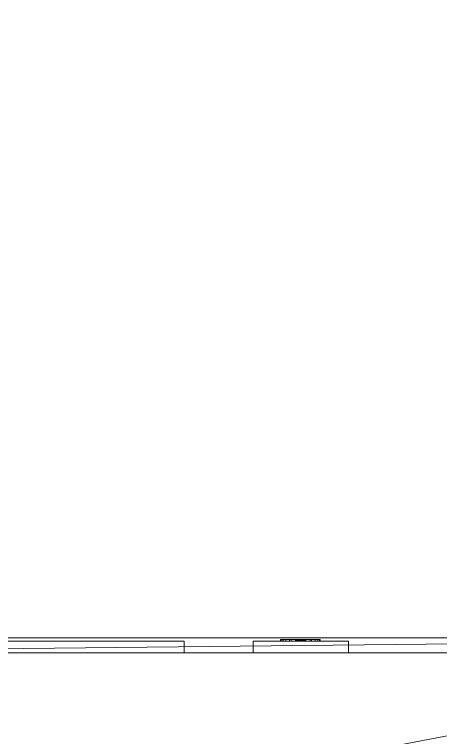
# Model space of a CAD drawing. Header units: inches. Extents: x -97 to 314, y -593 to 0.
# Drawn here: x 42.28 to 56.65, y -164.36 to -139.97 of the extents above; entities that cross this region are included whole.
import ezdxf

# ---------------------------------------------------------------- set-up
doc = ezdxf.new("R2010")
doc.units = ezdxf.units.IN
doc.header["$MEASUREMENT"] = 0
for name, color, linetype, lineweight in [('A-FLOR', 192, 'Continuous', 13), ('A-GENM', 13, 'Continuous', 9), ('A-ROOF', 132, 'Continuous', 13), ('A-WALL', 113, 'Continuous', 13), ('E-ELEC-FIXT', 91, 'Continuous', 9)]:
    doc.layers.add(name, color=color, linetype=linetype, lineweight=lineweight)

# ---------------------------------------------------------------- blocks, each defined once
blk = doc.blocks.new('Roof_5_9_-1 - Roof_5_9_-1-697546-_3D_')
at = {"layer": 'A-ROOF'}
mesh = blk.add_polyface(dxfattribs=at)
corners = [(73.517, -326.5, 152.714), (73.517, -83, 152.714), (-90.443, -83, 98.898), (-90.443, -326.5, 98.898)]
mesh.append_faces([[corners[k] for k in face] for face in [(0, 1, 2, 3)]])
mesh = blk.add_polyface(dxfattribs=at)
corners = [(73.5, -326.5, 146.5), (-89.5, -326.5, 93), (-89.5, -83, 93), (0, -83, 122.376), (0, -90.266, 122.376), (1.902, -91.5, 123), (73.5, -91.5, 146.5), (11.972, -84.967, 126.305), (8.941, -83, 125.31), (11.972, -83, 126.305)]
mesh.append_faces([[corners[k] for k in face] for face in [(9, 7, 8)]])
mesh.append_faces([[corners[k] for k in face] for face in [(1, 5, 0)]], dxfattribs={"vtx0": -1, "vtx1": -1})
mesh.append_faces([[corners[k] for k in face] for face in [(2, 4, 5), (5, 1, 2)]], dxfattribs={"vtx0": -1, "vtx2": -1})
mesh.append_faces([[corners[k] for k in face] for face in [(6, 0, 5)]], dxfattribs={"vtx1": -1})
mesh.append_faces([[corners[k] for k in face] for face in [(2, 3, 4)]], dxfattribs={"vtx2": -1})
blk = doc.blocks.new('Switch 4 - Switch 4-645439-_3D_')
at = {"layer": 'E-ELEC-FIXT'}
mesh = blk.add_polyface(dxfattribs=at)
corners = [(-1.612, 0.394, 4.893), (1.612, 0.394, 4.893), (1.612, 0.394), (-1.612, 0.394)]
mesh.append_faces([[corners[k] for k in face] for face in [(0, 1, 2, 3)]])
mesh = blk.add_polyface(dxfattribs=at)
corners = [(1.612, 0.394), (1.612, 0), (-1.612, 0), (-1.612, 0.394)]
mesh.append_faces([[corners[k] for k in face] for face in [(0, 1, 2, 3)]])
mesh = blk.add_polyface(dxfattribs=at)
corners = [(-1.612, 0.394, 4.893), (-1.612, 0, 4.893), (1.612, 0, 4.893), (1.612, 0.394, 4.893)]
mesh.append_faces([[corners[k] for k in face] for face in [(0, 1, 2, 3)]])
mesh = blk.add_polyface(dxfattribs=at)
corners = [(-1.612, 0.394), (-1.612, 0), (-1.612, 0, 4.893), (-1.612, 0.394, 4.893)]
mesh.append_faces([[corners[k] for k in face] for face in [(0, 1, 2, 3)]])
mesh = blk.add_polyface(dxfattribs=at)
corners = [(0.358, 0.444, 2.841), (-0.384, 0.444, 2.841), (-0.509, 0.444, 2.948), (-0.604, 0.444, 3.083), (-0.663, 0.444, 3.237), (-0.683, 0.444, 3.4), (-0.663, 0.444, 3.563), (-0.604, 0.444, 3.717), (-0.509, 0.444, 3.851), (-0.384, 0.444, 3.959), (0.358, 0.444, 3.959), (0.482, 0.444, 3.851), (0.577, 0.444, 3.717), (0.636, 0.444, 3.563), (0.656, 0.444, 3.4), (0.636, 0.444, 3.237), (0.577, 0.444, 3.083), (0.482, 0.444, 2.948), (-0.183, 0.444, 3.735), (-0.328, 0.444, 3.735), (-0.328, 0.444, 3.317), (-0.183, 0.444, 3.317), (0.17, 0.444, 3.7), (0.17, 0.444, 3.346), (0.32, 0.444, 3.346), (0.32, 0.444, 3.7), (0.131, 0.444, 2.904), (0.131, 0.444, 3.04), (0.126, 0.444, 3.076), (0.112, 0.444, 3.11), (0.09, 0.444, 3.139), (0.06, 0.444, 3.162), (0.026, 0.444, 3.176), (-0.01, 0.444, 3.181), (-0.046, 0.444, 3.176), (-0.08, 0.444, 3.162), (-0.11, 0.444, 3.139), (-0.132, 0.444, 3.11), (-0.146, 0.444, 3.076), (-0.151, 0.444, 3.04), (-0.151, 0.444, 2.904), (0.356, 0.444, 1.346), (-0.383, 0.444, 1.346), (-0.507, 0.444, 1.453), (-0.601, 0.444, 1.587), (-0.66, 0.444, 1.74), (-0.68, 0.444, 1.903), (-0.66, 0.444, 2.065), (-0.601, 0.444, 2.218), (-0.507, 0.444, 2.352), (-0.383, 0.444, 2.459), (0.356, 0.444, 2.459), (0.48, 0.444, 2.352), (0.574, 0.444, 2.218), (0.633, 0.444, 2.065), (0.653, 0.444, 1.903), (0.633, 0.444, 1.74), (0.574, 0.444, 1.587), (0.48, 0.444, 1.453), (-0.183, 0.444, 2.199), (-0.326, 0.444, 2.199), (-0.326, 0.444, 1.846), (-0.183, 0.444, 1.846), (0.169, 0.444, 2.202), (0.169, 0.444, 1.849), (0.319, 0.444, 1.849), (0.319, 0.444, 2.202), (0.13, 0.444, 1.409), (0.13, 0.444, 1.544), (0.125, 0.444, 1.581), (0.111, 0.444, 1.614), (0.089, 0.444, 1.643), (0.06, 0.444, 1.666), (0.026, 0.444, 1.68), (-0.01, 0.444, 1.684), (-0.046, 0.444, 1.68), (-0.08, 0.444, 1.666), (-0.109, 0.444, 1.643), (-0.131, 0.444, 1.614), (-0.146, 0.444, 1.581), (-0.15, 0.444, 1.544), (-0.15, 0.444, 1.409)]
mesh.append_faces([[corners[k] for k in face] for face in [(28, 17, 27), (25, 13, 24), (5, 20, 4), (69, 58, 68), (66, 54, 65), (46, 61, 45)]], dxfattribs={"vtx0": -1, "vtx1": -1})
mesh.append_faces([[corners[k] for k in face] for face in [(10, 22, 18, 9), (51, 63, 59, 50)]], dxfattribs={"vtx0": -1, "vtx1": -1, "vtx2": -1})
mesh.append_faces([[corners[k] for k in face] for face in [(0, 26, 27, 17), (23, 30, 31), (24, 28, 29), (23, 31, 32), (24, 15, 16), (23, 32, 33), (21, 35, 36), (21, 34, 35), (21, 36, 37, 20), (2, 38, 39), (6, 19, 20, 5), (9, 18, 19, 8), (41, 67, 68, 58), (64, 71, 72), (65, 69, 70), (64, 72, 73), (65, 56, 57), (59, 63, 64, 62), (64, 73, 74), (62, 76, 77), (62, 75, 76), (62, 77, 78, 61), (43, 79, 80), (50, 59, 60, 49), (47, 60, 61, 46)]], dxfattribs={"vtx0": -1, "vtx2": -1})
mesh.append_faces([[corners[k] for k in face] for face in [(24, 16, 17, 28), (20, 37, 38, 2), (65, 57, 58, 69), (61, 78, 79, 43)]], dxfattribs={"vtx0": -1, "vtx2": -1, "vtx3": -1})
mesh.append_faces([[corners[k] for k in face] for face in [(24, 13, 14, 15), (25, 11, 12, 13), (20, 2, 3, 4), (19, 6, 7, 8), (65, 54, 55, 56), (61, 43, 44, 45), (60, 47, 48, 49)]], dxfattribs={"vtx0": -1, "vtx3": -1})
mesh.append_faces([[corners[k] for k in face] for face in [(53, 54, 66, 52)]], dxfattribs={"vtx1": -1, "vtx2": -1})
mesh.append_faces([[corners[k] for k in face] for face in [(33, 34, 21, 23), (74, 75, 62, 64)]], dxfattribs={"vtx1": -1, "vtx2": -1, "vtx3": -1})
mesh.append_faces([[corners[k] for k in face] for face in [(40, 26, 0, 1), (29, 30, 23, 24), (25, 22, 10, 11), (22, 23, 21, 18), (39, 40, 1, 2), (81, 67, 41, 42), (70, 71, 64, 65), (66, 63, 51, 52), (80, 81, 42, 43)]], dxfattribs={"vtx1": -1, "vtx3": -1})
mesh = blk.add_polyface(dxfattribs=at)
corners = [(-0.384, 0.444, 3.959), (-0.509, 0.444, 3.851), (-0.604, 0.444, 3.717), (-0.663, 0.444, 3.563), (-0.683, 0.444, 3.4), (-0.663, 0.444, 3.237), (-0.604, 0.444, 3.083), (-0.509, 0.444, 2.948), (-0.384, 0.444, 2.841), (-0.384, 0.394, 2.841), (-0.509, 0.394, 2.948), (-0.604, 0.394, 3.083), (-0.663, 0.394, 3.237), (-0.683, 0.394, 3.4), (-0.663, 0.394, 3.563), (-0.604, 0.394, 3.717), (-0.509, 0.394, 3.851), (-0.384, 0.394, 3.959)]
mesh.append_faces([[corners[k] for k in face] for face in [(9, 10, 7, 8), (0, 1, 16, 17)]], dxfattribs={"vtx1": -1})
mesh.append_faces([[corners[k] for k in face] for face in [(10, 11, 6, 7), (11, 12, 5, 6), (4, 5, 12, 13), (13, 14, 3, 4), (14, 15, 2, 3), (15, 16, 1, 2)]], dxfattribs={"vtx1": -1, "vtx3": -1})
mesh = blk.add_polyface(dxfattribs=at)
corners = [(0.358, 0.394, 2.841), (0.482, 0.394, 2.948), (0.577, 0.394, 3.083), (0.636, 0.394, 3.237), (0.656, 0.394, 3.4), (0.636, 0.394, 3.563), (0.577, 0.394, 3.717), (0.482, 0.394, 3.851), (0.358, 0.394, 3.959), (-0.384, 0.394, 3.959), (-0.509, 0.394, 3.851), (-0.604, 0.394, 3.717), (-0.663, 0.394, 3.563), (-0.683, 0.394, 3.4), (-0.663, 0.394, 3.237), (-0.604, 0.394, 3.083), (-0.509, 0.394, 2.948), (-0.384, 0.394, 2.841), (-0.183, 0.394, 3.735), (-0.183, 0.394, 3.317), (-0.328, 0.394, 3.317), (-0.328, 0.394, 3.735), (0.17, 0.394, 3.7), (0.32, 0.394, 3.7), (0.32, 0.394, 3.346), (0.17, 0.394, 3.346), (0.131, 0.394, 2.904), (-0.151, 0.394, 2.904), (-0.151, 0.394, 3.04), (-0.146, 0.394, 3.076), (-0.132, 0.394, 3.11), (-0.11, 0.394, 3.139), (-0.08, 0.394, 3.162), (-0.046, 0.394, 3.176), (-0.01, 0.394, 3.181), (0.026, 0.394, 3.176), (0.06, 0.394, 3.162), (0.09, 0.394, 3.139), (0.112, 0.394, 3.11), (0.126, 0.394, 3.076), (0.131, 0.394, 3.04), (0.356, 0.394, 1.346), (0.48, 0.394, 1.453), (0.574, 0.394, 1.587), (0.633, 0.394, 1.74), (0.653, 0.394, 1.903), (0.633, 0.394, 2.065), (0.574, 0.394, 2.218), (0.48, 0.394, 2.352), (0.356, 0.394, 2.459), (-0.383, 0.394, 2.459), (-0.507, 0.394, 2.352), (-0.601, 0.394, 2.218), (-0.66, 0.394, 2.065), (-0.68, 0.394, 1.903), (-0.66, 0.394, 1.74), (-0.601, 0.394, 1.587), (-0.507, 0.394, 1.453), (-0.383, 0.394, 1.346), (-0.183, 0.394, 2.199), (-0.183, 0.394, 1.846), (-0.326, 0.394, 1.846), (-0.326, 0.394, 2.199), (0.169, 0.394, 2.202), (0.319, 0.394, 2.202), (0.319, 0.394, 1.849), (0.169, 0.394, 1.849), (0.13, 0.394, 1.409), (-0.15, 0.394, 1.409), (-0.15, 0.394, 1.544), (-0.146, 0.394, 1.581), (-0.131, 0.394, 1.614), (-0.109, 0.394, 1.643), (-0.08, 0.394, 1.666), (-0.046, 0.394, 1.68), (-0.01, 0.394, 1.684), (0.026, 0.394, 1.68), (0.06, 0.394, 1.666), (0.089, 0.394, 1.643), (0.111, 0.394, 1.614), (0.125, 0.394, 1.581), (0.13, 0.394, 1.544)]
mesh.append_faces([[corners[k] for k in face] for face in [(29, 16, 28), (21, 12, 20), (4, 24, 3), (70, 57, 69), (62, 53, 61), (45, 65, 44)]], dxfattribs={"vtx0": -1, "vtx1": -1})
mesh.append_faces([[corners[k] for k in face] for face in [(17, 27, 28, 16), (27, 17, 0, 26), (19, 31, 32), (20, 29, 30), (19, 32, 33), (20, 14, 15), (22, 18, 19, 25), (19, 33, 34), (25, 36, 37), (25, 35, 36), (25, 37, 38, 24), (1, 39, 40), (5, 23, 24, 4), (8, 22, 23, 7), (58, 68, 69, 57), (68, 58, 41, 67), (60, 72, 73), (61, 70, 71), (60, 73, 74), (61, 55, 56), (60, 74, 75), (66, 77, 78), (66, 76, 77), (66, 78, 79, 65), (42, 80, 81), (49, 63, 64, 48), (46, 64, 65, 45)]], dxfattribs={"vtx0": -1, "vtx2": -1})
mesh.append_faces([[corners[k] for k in face] for face in [(20, 15, 16, 29), (24, 38, 39, 1), (61, 56, 57, 70), (65, 79, 80, 42)]], dxfattribs={"vtx0": -1, "vtx2": -1, "vtx3": -1})
mesh.append_faces([[corners[k] for k in face] for face in [(20, 12, 13, 14), (21, 10, 11, 12), (24, 1, 2, 3), (23, 5, 6, 7), (61, 53, 54, 55), (65, 42, 43, 44), (64, 46, 47, 48)]], dxfattribs={"vtx0": -1, "vtx3": -1})
mesh.append_faces([[corners[k] for k in face] for face in [(52, 53, 62, 51)]], dxfattribs={"vtx1": -1, "vtx2": -1})
mesh.append_faces([[corners[k] for k in face] for face in [(8, 9, 18, 22), (34, 35, 25, 19), (49, 50, 59, 63), (75, 76, 66, 60)]], dxfattribs={"vtx1": -1, "vtx2": -1, "vtx3": -1})
mesh.append_faces([[corners[k] for k in face] for face in [(30, 31, 19, 20), (21, 18, 9, 10), (40, 26, 0, 1), (71, 72, 60, 61), (62, 59, 50, 51), (59, 60, 66, 63), (81, 67, 41, 42)]], dxfattribs={"vtx1": -1, "vtx3": -1})
mesh = blk.add_polyface(dxfattribs=at)
corners = [(-0.383, 0.444, 2.459), (-0.507, 0.444, 2.352), (-0.601, 0.444, 2.218), (-0.66, 0.444, 2.065), (-0.68, 0.444, 1.903), (-0.66, 0.444, 1.74), (-0.601, 0.444, 1.587), (-0.507, 0.444, 1.453), (-0.383, 0.444, 1.346), (-0.383, 0.394, 1.346), (-0.507, 0.394, 1.453), (-0.601, 0.394, 1.587), (-0.66, 0.394, 1.74), (-0.68, 0.394, 1.903), (-0.66, 0.394, 2.065), (-0.601, 0.394, 2.218), (-0.507, 0.394, 2.352), (-0.383, 0.394, 2.459)]
mesh.append_faces([[corners[k] for k in face] for face in [(9, 10, 7, 8), (0, 1, 16, 17)]], dxfattribs={"vtx1": -1})
mesh.append_faces([[corners[k] for k in face] for face in [(10, 11, 6, 7), (11, 12, 5, 6), (4, 5, 12, 13), (13, 14, 3, 4), (14, 15, 2, 3), (15, 16, 1, 2)]], dxfattribs={"vtx1": -1, "vtx3": -1})
mesh = blk.add_polyface(dxfattribs=at)
corners = [(-0.384, 0.444, 3.959), (-0.384, 0.394, 3.959), (0.358, 0.394, 3.959), (0.358, 0.444, 3.959)]
mesh.append_faces([[corners[k] for k in face] for face in [(0, 1, 2, 3)]])
mesh = blk.add_polyface(dxfattribs=at)
corners = [(0.358, 0.444, 2.841), (0.358, 0.394, 2.841), (-0.384, 0.394, 2.841), (-0.384, 0.444, 2.841)]
mesh.append_faces([[corners[k] for k in face] for face in [(0, 1, 2, 3)]])
mesh = blk.add_polyface(dxfattribs=at)
corners = [(-0.383, 0.444, 2.459), (-0.383, 0.394, 2.459), (0.356, 0.394, 2.459), (0.356, 0.444, 2.459)]
mesh.append_faces([[corners[k] for k in face] for face in [(0, 1, 2, 3)]])
mesh = blk.add_polyface(dxfattribs=at)
corners = [(0.356, 0.444, 1.346), (0.356, 0.394, 1.346), (-0.383, 0.394, 1.346), (-0.383, 0.444, 1.346)]
mesh.append_faces([[corners[k] for k in face] for face in [(0, 1, 2, 3)]])
mesh = blk.add_polyface(dxfattribs=at)
corners = [(-0.328, 0.444, 3.317), (-0.328, 0.394, 3.317), (-0.183, 0.394, 3.317), (-0.183, 0.444, 3.317)]
mesh.append_faces([[corners[k] for k in face] for face in [(0, 1, 2, 3)]])
mesh = blk.add_polyface(dxfattribs=at)
corners = [(-0.328, 0.444, 3.735), (-0.328, 0.394, 3.735), (-0.328, 0.394, 3.317), (-0.328, 0.444, 3.317)]
mesh.append_faces([[corners[k] for k in face] for face in [(0, 1, 2, 3)]])
mesh = blk.add_polyface(dxfattribs=at)
corners = [(-0.183, 0.444, 3.735), (-0.183, 0.394, 3.735), (-0.328, 0.394, 3.735), (-0.328, 0.444, 3.735)]
mesh.append_faces([[corners[k] for k in face] for face in [(0, 1, 2, 3)]])
mesh = blk.add_polyface(dxfattribs=at)
corners = [(-0.326, 0.444, 1.846), (-0.326, 0.394, 1.846), (-0.183, 0.394, 1.846), (-0.183, 0.444, 1.846)]
mesh.append_faces([[corners[k] for k in face] for face in [(0, 1, 2, 3)]])
mesh = blk.add_polyface(dxfattribs=at)
corners = [(-0.326, 0.444, 2.199), (-0.326, 0.394, 2.199), (-0.326, 0.394, 1.846), (-0.326, 0.444, 1.846)]
mesh.append_faces([[corners[k] for k in face] for face in [(0, 1, 2, 3)]])
mesh = blk.add_polyface(dxfattribs=at)
corners = [(-0.183, 0.444, 2.199), (-0.183, 0.394, 2.199), (-0.326, 0.394, 2.199), (-0.326, 0.444, 2.199)]
mesh.append_faces([[corners[k] for k in face] for face in [(0, 1, 2, 3)]])
mesh = blk.add_polyface(dxfattribs=at)
corners = [(-0.183, 0.444, 3.317), (-0.183, 0.394, 3.317), (-0.183, 0.394, 3.735), (-0.183, 0.444, 3.735)]
mesh.append_faces([[corners[k] for k in face] for face in [(0, 1, 2, 3)]])
mesh = blk.add_polyface(dxfattribs=at)
corners = [(-0.183, 0.444, 1.846), (-0.183, 0.394, 1.846), (-0.183, 0.394, 2.199), (-0.183, 0.444, 2.199)]
mesh.append_faces([[corners[k] for k in face] for face in [(0, 1, 2, 3)]])
mesh = blk.add_polyface(dxfattribs=at)
corners = [(-0.151, 0.444, 2.904), (-0.151, 0.394, 2.904), (0.131, 0.394, 2.904), (0.131, 0.444, 2.904)]
mesh.append_faces([[corners[k] for k in face] for face in [(0, 1, 2, 3)]])
mesh = blk.add_polyface(dxfattribs=at)
corners = [(-0.151, 0.444, 3.04), (-0.151, 0.394, 3.04), (-0.151, 0.394, 2.904), (-0.151, 0.444, 2.904)]
mesh.append_faces([[corners[k] for k in face] for face in [(0, 1, 2, 3)]])
mesh = blk.add_polyface(dxfattribs=at)
corners = [(-0.151, 0.444, 3.04), (-0.146, 0.444, 3.076), (-0.132, 0.444, 3.11), (-0.11, 0.444, 3.139), (-0.08, 0.444, 3.162), (-0.046, 0.444, 3.176), (-0.01, 0.444, 3.181), (0.026, 0.444, 3.176), (0.06, 0.444, 3.162), (0.09, 0.444, 3.139), (0.112, 0.444, 3.11), (0.126, 0.444, 3.076), (0.131, 0.444, 3.04), (0.131, 0.394, 3.04), (0.126, 0.394, 3.076), (0.112, 0.394, 3.11), (0.09, 0.394, 3.139), (0.06, 0.394, 3.162), (0.026, 0.394, 3.176), (-0.01, 0.394, 3.181), (-0.046, 0.394, 3.176), (-0.08, 0.394, 3.162), (-0.11, 0.394, 3.139), (-0.132, 0.394, 3.11), (-0.146, 0.394, 3.076), (-0.151, 0.394, 3.04)]
mesh.append_faces([[corners[k] for k in face] for face in [(0, 1, 24, 25)]], dxfattribs={"vtx1": -1})
mesh.append_faces([[corners[k] for k in face] for face in [(10, 11, 14, 15), (8, 9, 16, 17), (9, 10, 15, 16), (7, 8, 17, 18), (18, 19, 6, 7), (4, 5, 20, 21), (3, 4, 21, 22), (1, 2, 23, 24), (2, 3, 22, 23), (19, 20, 5, 6)]], dxfattribs={"vtx1": -1, "vtx3": -1})
mesh.append_faces([[corners[k] for k in face] for face in [(11, 12, 13, 14)]], dxfattribs={"vtx3": -1})
mesh = blk.add_polyface(dxfattribs=at)
corners = [(-0.15, 0.444, 1.409), (-0.15, 0.394, 1.409), (0.13, 0.394, 1.409), (0.13, 0.444, 1.409)]
mesh.append_faces([[corners[k] for k in face] for face in [(0, 1, 2, 3)]])
mesh = blk.add_polyface(dxfattribs=at)
corners = [(-0.15, 0.444, 1.544), (-0.15, 0.394, 1.544), (-0.15, 0.394, 1.409), (-0.15, 0.444, 1.409)]
mesh.append_faces([[corners[k] for k in face] for face in [(0, 1, 2, 3)]])
mesh = blk.add_polyface(dxfattribs=at)
corners = [(-0.15, 0.444, 1.544), (-0.146, 0.444, 1.581), (-0.131, 0.444, 1.614), (-0.109, 0.444, 1.643), (-0.08, 0.444, 1.666), (-0.046, 0.444, 1.68), (-0.01, 0.444, 1.684), (0.026, 0.444, 1.68), (0.06, 0.444, 1.666), (0.089, 0.444, 1.643), (0.111, 0.444, 1.614), (0.125, 0.444, 1.581), (0.13, 0.444, 1.544), (0.13, 0.394, 1.544), (0.125, 0.394, 1.581), (0.111, 0.394, 1.614), (0.089, 0.394, 1.643), (0.06, 0.394, 1.666), (0.026, 0.394, 1.68), (-0.01, 0.394, 1.684), (-0.046, 0.394, 1.68), (-0.08, 0.394, 1.666), (-0.109, 0.394, 1.643), (-0.131, 0.394, 1.614), (-0.146, 0.394, 1.581), (-0.15, 0.394, 1.544)]
mesh.append_faces([[corners[k] for k in face] for face in [(0, 1, 24, 25)]], dxfattribs={"vtx1": -1})
mesh.append_faces([[corners[k] for k in face] for face in [(10, 11, 14, 15), (8, 9, 16, 17), (9, 10, 15, 16), (7, 8, 17, 18), (18, 19, 6, 7), (4, 5, 20, 21), (3, 4, 21, 22), (1, 2, 23, 24), (2, 3, 22, 23), (19, 20, 5, 6)]], dxfattribs={"vtx1": -1, "vtx3": -1})
mesh.append_faces([[corners[k] for k in face] for face in [(11, 12, 13, 14)]], dxfattribs={"vtx3": -1})
mesh = blk.add_polyface(dxfattribs=at)
corners = [(0.13, 0.444, 1.409), (0.13, 0.394, 1.409), (0.13, 0.394, 1.544), (0.13, 0.444, 1.544)]
mesh.append_faces([[corners[k] for k in face] for face in [(0, 1, 2, 3)]])
mesh = blk.add_polyface(dxfattribs=at)
corners = [(0.131, 0.444, 2.904), (0.131, 0.394, 2.904), (0.131, 0.394, 3.04), (0.131, 0.444, 3.04)]
mesh.append_faces([[corners[k] for k in face] for face in [(0, 1, 2, 3)]])
mesh = blk.add_polyface(dxfattribs=at)
corners = [(0.319, 0.444, 2.202), (0.319, 0.394, 2.202), (0.169, 0.394, 2.202), (0.169, 0.444, 2.202)]
mesh.append_faces([[corners[k] for k in face] for face in [(0, 1, 2, 3)]])
mesh = blk.add_polyface(dxfattribs=at)
corners = [(0.169, 0.444, 1.849), (0.169, 0.394, 1.849), (0.319, 0.394, 1.849), (0.319, 0.444, 1.849)]
mesh.append_faces([[corners[k] for k in face] for face in [(0, 1, 2, 3)]])
mesh = blk.add_polyface(dxfattribs=at)
corners = [(0.169, 0.444, 2.202), (0.169, 0.394, 2.202), (0.169, 0.394, 1.849), (0.169, 0.444, 1.849)]
mesh.append_faces([[corners[k] for k in face] for face in [(0, 1, 2, 3)]])
mesh = blk.add_polyface(dxfattribs=at)
corners = [(0.32, 0.444, 3.7), (0.32, 0.394, 3.7), (0.17, 0.394, 3.7), (0.17, 0.444, 3.7)]
mesh.append_faces([[corners[k] for k in face] for face in [(0, 1, 2, 3)]])
mesh = blk.add_polyface(dxfattribs=at)
corners = [(0.17, 0.444, 3.346), (0.17, 0.394, 3.346), (0.32, 0.394, 3.346), (0.32, 0.444, 3.346)]
mesh.append_faces([[corners[k] for k in face] for face in [(0, 1, 2, 3)]])
mesh = blk.add_polyface(dxfattribs=at)
corners = [(0.17, 0.444, 3.7), (0.17, 0.394, 3.7), (0.17, 0.394, 3.346), (0.17, 0.444, 3.346)]
mesh.append_faces([[corners[k] for k in face] for face in [(0, 1, 2, 3)]])
mesh = blk.add_polyface(dxfattribs=at)
corners = [(0.319, 0.444, 1.849), (0.319, 0.394, 1.849), (0.319, 0.394, 2.202), (0.319, 0.444, 2.202)]
mesh.append_faces([[corners[k] for k in face] for face in [(0, 1, 2, 3)]])
mesh = blk.add_polyface(dxfattribs=at)
corners = [(0.32, 0.444, 3.346), (0.32, 0.394, 3.346), (0.32, 0.394, 3.7), (0.32, 0.444, 3.7)]
mesh.append_faces([[corners[k] for k in face] for face in [(0, 1, 2, 3)]])
mesh = blk.add_polyface(dxfattribs=at)
corners = [(0.356, 0.444, 1.346), (0.48, 0.444, 1.453), (0.574, 0.444, 1.587), (0.633, 0.444, 1.74), (0.653, 0.444, 1.903), (0.633, 0.444, 2.065), (0.574, 0.444, 2.218), (0.48, 0.444, 2.352), (0.356, 0.444, 2.459), (0.356, 0.394, 2.459), (0.48, 0.394, 2.352), (0.574, 0.394, 2.218), (0.633, 0.394, 2.065), (0.653, 0.394, 1.903), (0.633, 0.394, 1.74), (0.574, 0.394, 1.587), (0.48, 0.394, 1.453), (0.356, 0.394, 1.346)]
mesh.append_faces([[corners[k] for k in face] for face in [(9, 10, 7, 8), (0, 1, 16, 17)]], dxfattribs={"vtx1": -1})
mesh.append_faces([[corners[k] for k in face] for face in [(10, 11, 6, 7), (11, 12, 5, 6), (4, 5, 12, 13), (13, 14, 3, 4), (14, 15, 2, 3), (15, 16, 1, 2)]], dxfattribs={"vtx1": -1, "vtx3": -1})
mesh = blk.add_polyface(dxfattribs=at)
corners = [(0.358, 0.444, 2.841), (0.482, 0.444, 2.948), (0.577, 0.444, 3.083), (0.636, 0.444, 3.237), (0.656, 0.444, 3.4), (0.636, 0.444, 3.563), (0.577, 0.444, 3.717), (0.482, 0.444, 3.851), (0.358, 0.444, 3.959), (0.358, 0.394, 3.959), (0.482, 0.394, 3.851), (0.577, 0.394, 3.717), (0.636, 0.394, 3.563), (0.656, 0.394, 3.4), (0.636, 0.394, 3.237), (0.577, 0.394, 3.083), (0.482, 0.394, 2.948), (0.358, 0.394, 2.841)]
mesh.append_faces([[corners[k] for k in face] for face in [(9, 10, 7, 8), (0, 1, 16, 17)]], dxfattribs={"vtx1": -1})
mesh.append_faces([[corners[k] for k in face] for face in [(10, 11, 6, 7), (11, 12, 5, 6), (4, 5, 12, 13), (13, 14, 3, 4), (14, 15, 2, 3), (15, 16, 1, 2)]], dxfattribs={"vtx1": -1, "vtx3": -1})
mesh = blk.add_polyface(dxfattribs=at)
corners = [(1.612, 0.394, 4.893), (1.612, 0, 4.893), (1.612, 0), (1.612, 0.394)]
mesh.append_faces([[corners[k] for k in face] for face in [(0, 1, 2, 3)]])
mesh = blk.add_polyface(dxfattribs=at)
corners = [(1.612, 0), (1.612, 0, 4.893), (-1.612, 0, 4.893), (-1.612, 0)]
mesh.append_faces([[corners[k] for k in face] for face in [(0, 1, 2, 3)]])
blk = doc.blocks.new('Duct - Duct-764507-_3D_')
at = {"layer": 'A-GENM'}
mesh = blk.add_polyface(dxfattribs=at)
corners = [(-1.57, 0, 7), (12.43, 0, 7), (12.43, 0), (-1.57, 0)]
mesh.append_faces([[corners[k] for k in face] for face in [(0, 1, 2, 3)]])
mesh = blk.add_polyface(dxfattribs=at)
corners = [(-1.57, -0.395), (-1.57, 0), (12.43, 0), (12.43, -0.395)]
mesh.append_faces([[corners[k] for k in face] for face in [(0, 1, 2, 3)]])
mesh = blk.add_polyface(dxfattribs=at)
corners = [(12.43, -0.395, 7), (12.43, 0, 7), (-1.57, 0, 7), (-1.57, -0.395, 7)]
mesh.append_faces([[corners[k] for k in face] for face in [(0, 1, 2, 3)]])
mesh = blk.add_polyface(dxfattribs=at)
corners = [(-1.57, -0.395, 7), (-1.57, 0, 7), (-1.57, 0), (-1.57, -0.395)]
mesh.append_faces([[corners[k] for k in face] for face in [(0, 1, 2, 3)]])
mesh = blk.add_polyface(dxfattribs=at)
corners = [(12.43, -0.395), (12.43, 0), (12.43, 0, 7), (12.43, -0.395, 7)]
mesh.append_faces([[corners[k] for k in face] for face in [(0, 1, 2, 3)]])
mesh = blk.add_polyface(dxfattribs=at)
corners = [(12.43, -0.395), (12.43, -0.395, 7), (-1.57, -0.395, 7), (-1.57, -0.395)]
mesh.append_faces([[corners[k] for k in face] for face in [(0, 1, 2, 3)]])

msp = doc.modelspace()

# ---------------------------------------------------------------- block references
at = {"layer": 'A-GENM', "rotation": 180}
msp.add_blockref('Duct - Duct-764507-_3D_', (46.43, -161.5, 5), dxfattribs=at)
at = {"layer": 'A-ROOF'}
msp.add_blockref('Roof_5_9_-1 - Roof_5_9_-1-697546-_3D_', (0, 0), dxfattribs=at)
at = {"layer": 'E-ELEC-FIXT'}
msp.add_blockref('Switch 4 - Switch 4-645439-_3D_', (51.937, -161.5, 9), dxfattribs=at)

# ---------------------------------------------------------------- meshes
at = {"layer": 'A-FLOR'}
mesh = msp.add_polyface(dxfattribs=at)
corners = [(-96, -332.5, -5.906), (-96, -83, -5.906), (0, -83, -5.906), (0, 0, -5.906), (147, 0, -5.906), (147, -87, -5.906), (240.5, -87, -5.906), (240.5, -331, -5.906), (115.5, -331, -5.906), (115.5, -326.5, -5.906), (109, -326.5, -5.906), (109, -331, -5.906), (71.5, -331, -5.906), (71.5, -275.57, -5.906), (36.5, -275.57, -5.906), (36.5, -331, -5.906), (-91.5, -331, -5.906), (-91.5, -332.5, -5.906)]
mesh.append_faces([[corners[k] for k in face] for face in [(5, 13, 2)]], dxfattribs={"vtx0": -1, "vtx1": -1, "vtx2": -1})
mesh.append_faces([[corners[k] for k in face] for face in [(7, 9, 13, 5)]], dxfattribs={"vtx0": -1, "vtx1": -1, "vtx2": -1, "vtx3": -1})
mesh.append_faces([[corners[k] for k in face] for face in [(2, 13, 14, 1), (13, 9, 10)]], dxfattribs={"vtx0": -1, "vtx2": -1})
mesh.append_faces([[corners[k] for k in face] for face in [(6, 7, 5)]], dxfattribs={"vtx1": -1})
mesh.append_faces([[corners[k] for k in face] for face in [(7, 8, 9)]], dxfattribs={"vtx2": -1})
mesh.append_faces([[corners[k] for k in face] for face in [(14, 15, 16, 1)]], dxfattribs={"vtx2": -1, "vtx3": -1})
mesh.append_faces([[corners[k] for k in face] for face in [(16, 17, 0, 1), (10, 11, 12, 13), (2, 3, 4, 5)]], dxfattribs={"vtx3": -1})
mesh = msp.add_polyface(dxfattribs=at)
corners = [(-96, -332.5), (-91.5, -332.5), (-91.5, -331), (36.5, -331), (36.5, -275.57), (71.5, -275.57), (71.5, -331), (109, -331), (109, -326.5), (115.5, -326.5), (115.5, -331), (240.5, -331), (240.5, -87), (147, -87), (147, 0), (0, 0), (0, -83), (-96, -83)]
mesh.append_faces([[corners[k] for k in face] for face in [(8, 5, 6, 7)]], dxfattribs={"vtx0": -1})
mesh.append_faces([[corners[k] for k in face] for face in [(13, 5, 11, 12), (9, 5, 8)]], dxfattribs={"vtx0": -1, "vtx1": -1})
mesh.append_faces([[corners[k] for k in face] for face in [(9, 11, 5)]], dxfattribs={"vtx0": -1, "vtx1": -1, "vtx2": -1})
mesh.append_faces([[corners[k] for k in face] for face in [(4, 16, 17, 2), (16, 4, 5, 13)]], dxfattribs={"vtx0": -1, "vtx2": -1, "vtx3": -1})
mesh.append_faces([[corners[k] for k in face] for face in [(10, 11, 9), (3, 4, 2)]], dxfattribs={"vtx1": -1})
mesh.append_faces([[corners[k] for k in face] for face in [(14, 15, 16, 13), (0, 1, 2, 17)]], dxfattribs={"vtx2": -1})
at = {"layer": 'A-WALL'}
mesh = msp.add_polyface(dxfattribs=at)
corners = [(28.5, -161), (28.5, -161, 4), (76, -161, 4), (76, -161)]
mesh.append_faces([[corners[k] for k in face] for face in [(0, 1, 2, 3)]])
mesh = msp.add_polyface(dxfattribs=at)
corners = [(28.5, -161), (76, -161), (76, -161.5), (29, -161.5), (28.5, -161.5)]
mesh.append_faces([[corners[k] for k in face] for face in [(3, 0, 1, 2)]], dxfattribs={"vtx0": -1})
mesh.append_faces([[corners[k] for k in face] for face in [(3, 4, 0)]], dxfattribs={"vtx2": -1})
mesh = msp.add_polyface(dxfattribs=at)
corners = [(76, -161, 4), (28.5, -161, 4), (28.5, -161.5, 4), (29, -161.5, 4), (76, -161.5, 4)]
mesh.append_faces([[corners[k] for k in face] for face in [(3, 0, 1, 2)]], dxfattribs={"vtx0": -1})
mesh.append_faces([[corners[k] for k in face] for face in [(3, 4, 0)]], dxfattribs={"vtx2": -1})
mesh = msp.add_polyface(dxfattribs=at)
corners = [(76, -161.5), (76, -161.5, 4), (29, -161.5, 4), (28.5, -161.5, 4), (28.5, -161.5), (29, -161.5)]
mesh.append_faces([[corners[k] for k in face] for face in [(2, 3, 4, 5), (5, 0, 1, 2)]], dxfattribs={"vtx3": -1})
mesh = msp.add_polyface(dxfattribs=at)
corners = [(29, -161.5), (29, -161.5, 131.894), (71.5, -161.5, 145.844), (71.5, -161.5)]
mesh.append_faces([[corners[k] for k in face] for face in [(0, 1, 2, 3)]])
mesh = msp.add_polyface(dxfattribs=at)
corners = [(29, -161.5), (71.5, -161.5), (71.5, -166), (48, -166), (43.5, -166), (29, -166)]
mesh.append_faces([[corners[k] for k in face] for face in [(3, 0, 1, 2), (0, 3, 4, 5)]], dxfattribs={"vtx0": -1})
mesh = msp.add_polyface(dxfattribs=at)
corners = [(71.5, -161.5, 145.844), (29, -161.5, 131.894), (29, -166, 131.894), (33.5, -166, 133.371), (43.5, -166, 136.653), (48, -166, 138.13), (71.5, -166, 145.844)]
mesh.append_faces([[corners[k] for k in face] for face in [(3, 1, 2)]], dxfattribs={"vtx0": -1})
mesh.append_faces([[corners[k] for k in face] for face in [(4, 1, 3)]], dxfattribs={"vtx0": -1, "vtx1": -1})
mesh.append_faces([[corners[k] for k in face] for face in [(5, 0, 1)]], dxfattribs={"vtx0": -1, "vtx2": -1})
mesh.append_faces([[corners[k] for k in face] for face in [(6, 0, 5)]], dxfattribs={"vtx1": -1})
mesh.append_faces([[corners[k] for k in face] for face in [(4, 5, 1)]], dxfattribs={"vtx1": -1, "vtx2": -1})

doc.saveas('drawing.dxf')
